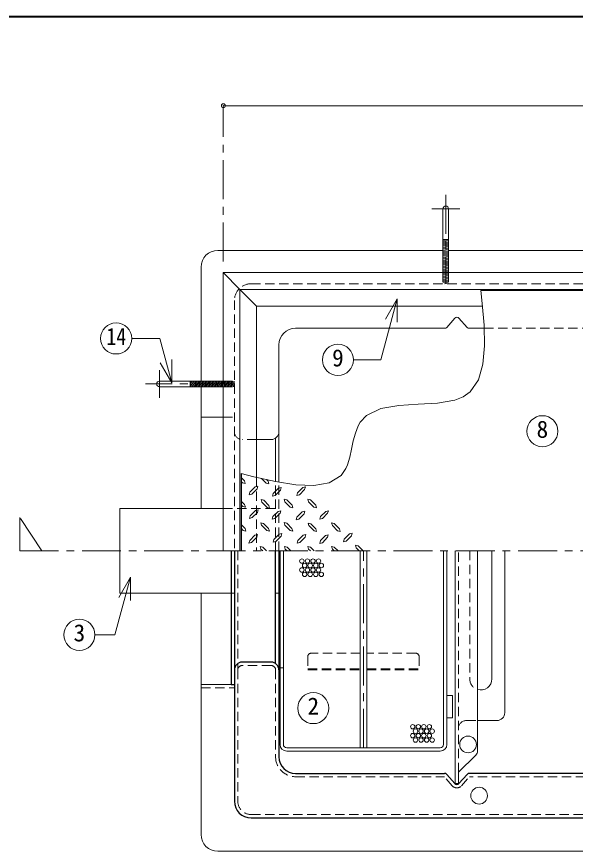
# Model space of a CAD drawing. Units: millimetres at full size, sheet at 1:7; details may follow other scales. Extents: x -1472 to 1363, y -987 to 980.
# Drawn here: x -807 to -305, y 230 to 980 of the extents above; entities that cross this region are included whole.
import ezdxf
from ezdxf.enums import TextEntityAlignment as Align

# ---------------------------------------------------------------- set-up
doc = ezdxf.new("R2010")
doc.units = ezdxf.units.MM
doc.header["$LTSCALE"] = 7
doc.header["$PDMODE"] = 32
doc.header["$PDSIZE"] = 3.5
doc.linetypes.add('CHAIN1', pattern=[8, 5, -1, 1, -1])
doc.linetypes.add('DASHED1', pattern=[1.8, 1.2, -0.6])
doc.layers.add('0-0____1', color=4, linetype='Continuous', lineweight=9)
doc.styles.add('ＭＳ ゴシック', font='')
doc.styles.get('ＭＳ ゴシック').set_extended_font_data('MS Gothic')

msp = doc.modelspace()

# ---------------------------------------------------------------- linework, layer by layer
at = {"layer": '0-0____1', "color": 1, "lineweight": 40}
msp.add_line((1363.499, 979.62), (-1471.501, 979.62), dxfattribs=at)
at = {"layer": '0-0____1', "linetype": 'CHAIN1'}
for p, q in [((-621.501, 759.62), (-621.501, 899.62)), ((-421.501, 819.519), (-421.501, 739.62)), ((-409.001, 807.019), (-434.001, 807.019)), ((-678.9, 662.12), (-678.9, 637.12)), ((-611.501, 649.62), (-691.4, 649.62)), ((-784.501, 499.62), (-804.501, 529.62)), ((-804.501, 529.62), (-804.501, 499.62)), ((-804.501, 499.62), (563.499, 499.62)), ((-495.501, 322.62), (-495.501, 499.62))]:
    msp.add_line(p, q, dxfattribs=at)
at = {"layer": '0-0____1'}
for p, q in [((-621.501, 899.62), (278.499, 899.62)), ((-419.001, 779.519), (-424.001, 779.519)), ((-424.001, 778.648), (-419.001, 779.057)), ((-424.001, 777.645), (-419.001, 778.054)), ((-424.001, 776.642), (-419.001, 777.05)), ((-424.001, 775.638), (-419.001, 776.047)), ((-424.001, 774.635), (-419.001, 775.044)), ((-424.001, 773.632), (-419.001, 774.04)), ((-424.001, 772.628), (-419.001, 773.037)), ((-424.001, 771.625), (-419.001, 772.034)), ((-424.001, 770.622), (-419.001, 771.03)), ((-424.001, 769.618), (-419.001, 770.027)), ((-424.001, 768.615), (-419.001, 769.024)), ((-424.001, 767.612), (-419.001, 768.02)), ((-424.001, 766.608), (-419.001, 767.017)), ((-424.001, 765.605), (-419.001, 766.014)), ((-424.001, 764.602), (-419.001, 765.01)), ((-424.001, 763.598), (-419.001, 764.007)), ((-424.001, 762.595), (-419.001, 763.004)), ((-424.001, 761.592), (-419.001, 762)), ((-424.001, 760.588), (-419.001, 760.997)), ((-424.001, 759.585), (-419.001, 759.994)), ((-424.001, 758.582), (-419.001, 758.99)), ((-424.001, 757.578), (-419.001, 757.987)), ((-424.001, 756.575), (-419.001, 756.984)), ((-424.001, 755.572), (-419.001, 755.98)), ((-424.001, 754.568), (-419.001, 754.977)), ((-424.001, 753.565), (-419.001, 753.974)), ((-424.001, 752.562), (-419.001, 752.97)), ((-424.001, 751.559), (-419.001, 751.967)), ((-424.001, 750.555), (-419.001, 750.964)), ((-423.168, 749.62), (-419.001, 749.96)), ((-591.501, 719.62), (-606.501, 734.62)), ((-413.381, 708.768), (-420.657, 700.471)), ((-409.622, 708.768), (-402.345, 700.471)), ((-422.537, 699.62), (-556.501, 699.62)), ((-387.053, 699.62), (-400.466, 699.62)), ((-571.501, 561.331), (-571.501, 684.62)), ((-651.4, 652.12), (-651.4, 647.12)), ((-650.53, 647.12), (-650.938, 652.12)), ((-649.527, 647.12), (-649.935, 652.12)), ((-648.523, 647.12), (-648.932, 652.12)), ((-647.52, 647.12), (-647.928, 652.12)), ((-646.517, 647.12), (-646.925, 652.12)), ((-645.513, 647.12), (-645.922, 652.12)), ((-644.51, 647.12), (-644.918, 652.12)), ((-643.507, 647.12), (-643.915, 652.12)), ((-642.503, 647.12), (-642.912, 652.12)), ((-641.5, 647.12), (-641.908, 652.12)), ((-640.497, 647.12), (-640.905, 652.12)), ((-639.493, 647.12), (-639.902, 652.12)), ((-638.49, 647.12), (-638.898, 652.12)), ((-637.487, 647.12), (-637.895, 652.12)), ((-636.483, 647.12), (-636.892, 652.12)), ((-635.48, 647.12), (-635.888, 652.12)), ((-634.477, 647.12), (-634.885, 652.12)), ((-633.473, 647.12), (-633.882, 652.12)), ((-632.47, 647.12), (-632.878, 652.12)), ((-631.467, 647.12), (-631.875, 652.12)), ((-630.463, 647.12), (-630.872, 652.12)), ((-629.46, 647.12), (-629.868, 652.12)), ((-628.457, 647.12), (-628.865, 652.12)), ((-627.453, 647.12), (-627.862, 652.12)), ((-626.45, 647.12), (-626.858, 652.12)), ((-625.447, 647.12), (-625.855, 652.12)), ((-624.443, 647.12), (-624.852, 652.12)), ((-623.44, 647.12), (-623.848, 652.12)), ((-622.437, 647.12), (-622.845, 652.12)), ((-621.501, 647.953), (-621.842, 652.12)), ((-641.501, 619.62), (-641.501, 537.62)), ((-574.501, 561.815), (-574.501, 600.875)), ((-591.501, 599.62), (-578.501, 599.62)), ((-602.539, 562.47), (-605.501, 565.432)), ((-582.889, 560.445), (-587.132, 564.688)), ((-581.164, 562.245), (-582.569, 563.65)), ((-604.339, 560.67), (-605.501, 561.832)), ((-604.339, 560.67), (-601.939, 560.07)), ((-602.539, 562.47), (-601.939, 560.07)), ((-592.939, 557.22), (-597.589, 552.495)), ((-591.139, 555.495), (-595.864, 550.695)), ((-592.939, 557.22), (-590.539, 557.82)), ((-591.139, 555.495), (-590.539, 557.82)), ((-582.889, 560.445), (-580.564, 559.845)), ((-581.164, 562.245), (-580.564, 559.845)), ((-571.864, 555.87), (-576.589, 551.145)), ((-571.864, 555.87), (-569.464, 556.545)), ((-570.139, 554.145), (-569.464, 556.545)), ((-550.114, 556.47), (-554.839, 551.745)), ((-550.114, 556.47), (-547.714, 557.145)), ((-548.389, 554.745), (-547.714, 557.145)), ((-598.264, 550.095), (-597.589, 552.495)), ((-595.864, 550.695), (-598.264, 550.095)), ((-570.139, 554.145), (-574.864, 549.42)), ((-602.314, 541.17), (-605.501, 544.357)), ((-604.039, 539.37), (-605.501, 540.832)), ((-602.314, 541.17), (-601.639, 538.77)), ((-587.539, 545.745), (-585.139, 545.07)), ((-586.939, 543.345), (-587.539, 545.745)), ((-582.139, 538.62), (-586.939, 543.345)), ((-580.414, 540.345), (-585.139, 545.07)), ((-580.414, 540.345), (-579.814, 537.945)), ((-566.764, 546.045), (-564.364, 545.37)), ((-566.089, 543.645), (-566.764, 546.045)), ((-561.364, 538.92), (-566.089, 543.645)), ((-559.639, 540.645), (-564.364, 545.37)), ((-559.639, 540.645), (-558.964, 538.245)), ((-545.464, 546.045), (-543.064, 545.445)), ((-544.864, 543.72), (-545.464, 546.045)), ((-540.064, 538.995), (-544.864, 543.72)), ((-538.339, 540.72), (-543.064, 545.445)), ((-538.339, 540.72), (-537.739, 538.32)), ((-604.039, 539.37), (-601.639, 538.77)), ((-592.564, 535.92), (-597.289, 531.195)), ((-590.839, 534.195), (-595.564, 529.47)), ((-592.564, 535.92), (-590.164, 536.595)), ((-590.839, 534.195), (-590.164, 536.595)), ((-582.139, 538.62), (-579.814, 537.945)), ((-572.239, 535.095), (-576.889, 530.37)), ((-570.439, 533.37), (-575.164, 528.57)), ((-572.239, 535.095), (-569.839, 535.695)), ((-570.439, 533.37), (-569.839, 535.695)), ((-561.364, 538.92), (-558.964, 538.245)), ((-550.564, 534.57), (-555.289, 529.845)), ((-548.839, 532.845), (-553.564, 528.12)), ((-550.564, 534.57), (-548.164, 535.245)), ((-548.839, 532.845), (-548.164, 535.245)), ((-540.064, 538.995), (-537.739, 538.32)), ((-529.414, 535.095), (-534.139, 530.37)), ((-527.689, 533.37), (-532.414, 528.57)), ((-529.414, 535.095), (-527.014, 535.695)), ((-527.689, 533.37), (-527.014, 535.695)), ((-577.564, 527.97), (-576.889, 530.37)), ((-575.164, 528.57), (-577.564, 527.97)), ((-566.839, 525.045), (-564.439, 524.37)), ((-566.239, 522.645), (-566.839, 525.045)), ((-555.889, 527.445), (-555.289, 529.845)), ((-553.564, 528.12), (-555.889, 527.445)), ((-534.739, 527.97), (-534.139, 530.37)), ((-532.414, 528.57), (-534.739, 527.97)), ((-601.864, 519.72), (-605.501, 523.357)), ((-603.589, 517.92), (-605.501, 520.106)), ((-603.589, 517.92), (-601.189, 517.32)), ((-601.864, 519.72), (-601.189, 517.32)), ((-587.839, 524.895), (-585.439, 524.295)), ((-587.164, 522.57), (-587.839, 524.895)), ((-582.439, 517.845), (-587.164, 522.57)), ((-580.714, 519.57), (-585.439, 524.295)), ((-582.439, 517.845), (-580.039, 517.17)), ((-580.714, 519.57), (-580.039, 517.17)), ((-561.514, 517.92), (-566.239, 522.645)), ((-559.789, 519.72), (-564.439, 524.37)), ((-561.514, 517.92), (-559.114, 517.32)), ((-559.789, 519.72), (-559.114, 517.32)), ((-545.314, 524.595), (-542.914, 523.995)), ((-544.714, 522.27), (-545.314, 524.595)), ((-539.914, 517.545), (-544.714, 522.27)), ((-538.189, 519.27), (-542.914, 523.995)), ((-539.914, 517.545), (-537.589, 516.87)), ((-538.189, 519.27), (-537.589, 516.87)), ((-518.689, 517.545), (-523.414, 522.345)), ((-516.964, 519.345), (-521.689, 524.07)), ((-518.689, 517.545), (-516.364, 516.945)), ((-516.964, 519.345), (-516.364, 516.945)), ((-593.014, 513.645), (-597.739, 508.92)), ((-591.289, 511.92), (-596.014, 507.12)), ((-593.014, 513.645), (-590.614, 514.245)), ((-591.289, 511.92), (-590.614, 514.245)), ((-571.264, 514.62), (-575.989, 509.895)), ((-569.464, 512.895), (-574.264, 508.095)), ((-571.264, 514.62), (-568.864, 515.22)), ((-569.464, 512.895), (-568.864, 515.22)), ((-549.739, 513.72), (-554.464, 508.995)), ((-548.014, 511.995), (-552.739, 507.195)), ((-549.739, 513.72), (-547.339, 514.32)), ((-548.014, 511.995), (-547.339, 514.32)), ((-529.489, 513.495), (-534.139, 508.77)), ((-529.489, 513.495), (-527.089, 514.095)), ((-527.689, 511.77), (-527.089, 514.095)), ((-513.364, 507.645), (-512.764, 510.045)), ((-508.039, 514.77), (-512.764, 510.045)), ((-506.239, 513.045), (-511.039, 508.245)), ((-508.039, 514.77), (-505.639, 515.37)), ((-506.239, 513.045), (-505.639, 515.37)), ((-598.414, 506.52), (-597.739, 508.92)), ((-596.014, 507.12), (-598.414, 506.52)), ((-588.289, 503.67), (-585.889, 502.995)), ((-587.614, 501.27), (-588.289, 503.67)), ((-582.514, 499.62), (-585.889, 502.995)), ((-576.589, 507.495), (-575.989, 509.895)), ((-574.264, 508.095), (-576.589, 507.495)), ((-566.389, 503.52), (-563.989, 502.92)), ((-565.789, 501.195), (-566.389, 503.52)), ((-560.816, 499.62), (-563.989, 502.92)), ((-545.464, 503.67), (-543.064, 502.995)), ((-544.864, 501.27), (-545.464, 503.67)), ((-539.689, 499.62), (-543.064, 502.995)), ((-518.314, 499.62), (-521.689, 502.995)), ((-511.039, 508.245), (-513.364, 507.645)), ((-495.781, 499.62), (-500.314, 504.045)), ((-585.964, 499.62), (-587.614, 501.27)), ((-570.501, 499.62), (-570.501, 394.62)), ((-567.501, 499.62), (-567.501, 394.62)), ((-564.214, 499.62), (-565.789, 501.195)), ((-543.214, 499.62), (-544.864, 501.27)), ((-499.339, 499.62), (-502.039, 502.32)), ((-380.001, 499.62), (-380.001, 384.62)), ((-368.501, 499.62), (-368.501, 354.12)), ((-641.501, 461.62), (-641.501, 379.62)), ((-374.686, 347.12), (-393.001, 347.12))]:
    msp.add_line(p, q, dxfattribs=at)
at = {"layer": '0-0____1', "color": 7, "lineweight": 18}
for p, q in [((-424.001, 807.019), (-424.001, 749.62)), ((-419.001, 807.019), (-419.001, 749.62)), ((-626.501, 769.62), (-424.001, 769.62)), ((-419.001, 769.62), (75.999, 769.62)), ((-641.501, 754.62), (-641.501, 652.12)), ((278.499, 749.62), (-621.501, 749.62)), ((-621.501, 749.62), (-621.501, 499.62)), ((263.499, 734.62), (-606.501, 734.62)), ((-465.233, 726.113), (-479.94, 671.227)), ((-465.233, 726.113), (-475.733, 707.926)), ((-465.233, 726.113), (-465.233, 705.113)), ((-703.862, 690.511), (-678.512, 690.511)), ((-667.789, 650.493), (-678.512, 690.511)), ((-667.789, 650.493), (-678.289, 668.68)), ((-667.789, 650.493), (-667.789, 671.493)), ((-504.414, 671.227), (-479.94, 671.227)), ((-678.9, 652.12), (-621.501, 652.12)), ((-678.9, 647.12), (-621.501, 647.12)), ((-641.501, 647.12), (-641.501, 619.62)), ((-641.501, 619.62), (-621.501, 619.62)), ((-714.501, 537.62), (-621.501, 537.62)), ((-714.501, 537.62), (-714.501, 461.62)), ((-498.501, 322.62), (-498.501, 499.62)), ((-492.501, 322.62), (-492.501, 499.62)), ((-423.501, 499.62), (-423.501, 325.62)), ((-420.501, 325.62), (-420.501, 499.62)), ((-413.001, 290.62), (-413.001, 499.62)), ((-393.001, 499.62), (-393.001, 319.691)), ((-705.036, 475.956), (-718.921, 424.138)), ((-705.036, 475.956), (-715.536, 457.77)), ((-705.036, 475.956), (-705.036, 454.956)), ((-714.501, 461.62), (-614.501, 461.62)), ((-736.88, 424.138), (-718.921, 424.138)), ((-567.501, 394.62), (-567.501, 325.62)), ((-641.501, 379.62), (-641.501, 244.62)), ((-641.501, 379.62), (-614.501, 379.62)), ((-420.501, 369.62), (-415.501, 369.62)), ((-415.501, 349.62), (-415.501, 369.62)), ((-420.501, 349.62), (-415.501, 349.62)), ((-426.501, 322.62), (-564.501, 322.62)), ((-564.501, 319.62), (-426.501, 319.62)), ((-394.466, 316.155), (-410.001, 300.62)), ((-410.001, 300.62), (-410.001, 290.62)), ((-413.001, 290.62), (-410.001, 290.62)), ((-626.501, 229.62), (283.499, 229.62))]:
    msp.add_line(p, q, dxfattribs=at)
at = {"layer": '0-0____1', "linetype": 'DASHED1'}
for p, q in [((-424.001, 749.552), (-423.168, 749.62)), ((-424.001, 749.62), (-424.001, 739.62)), ((-424.001, 748.549), (-419.001, 748.957)), ((-424.001, 747.545), (-419.001, 747.954)), ((-424.001, 746.542), (-419.001, 746.95)), ((-424.001, 745.539), (-419.001, 745.947)), ((-424.001, 744.535), (-419.001, 744.944)), ((-424.001, 743.532), (-419.001, 743.94)), ((-424.001, 742.529), (-419.001, 742.937)), ((-419.001, 749.62), (-419.001, 739.62)), ((-596.501, 739.62), (253.499, 739.62)), ((-424.001, 741.525), (-419.001, 741.934)), ((-424.001, 740.522), (-419.001, 740.93)), ((-422.761, 739.62), (-419.001, 739.927)), ((-611.501, 724.62), (-611.501, 499.62)), ((-387.053, 699.62), (-182.537, 699.62)), ((-621.501, 652.12), (-611.501, 652.12)), ((-621.433, 647.12), (-621.501, 647.953)), ((-621.501, 647.12), (-611.501, 647.12)), ((-620.43, 647.12), (-620.838, 652.12)), ((-619.427, 647.12), (-619.835, 652.12)), ((-618.423, 647.12), (-618.832, 652.12)), ((-617.42, 647.12), (-617.828, 652.12)), ((-616.417, 647.12), (-616.825, 652.12)), ((-615.413, 647.12), (-615.822, 652.12)), ((-614.41, 647.12), (-614.818, 652.12)), ((-613.407, 647.12), (-613.815, 652.12)), ((-612.403, 647.12), (-612.812, 652.12)), ((-611.501, 648.361), (-611.808, 652.12)), ((-621.501, 619.62), (-611.501, 619.62)), ((-591.501, 599.62), (-604.501, 599.62)), ((-591.501, 565.682), (-591.501, 499.62)), ((-574.501, 499.62), (-574.501, 561.815)), ((-571.501, 499.62), (-571.501, 561.331)), ((-621.501, 537.62), (-571.501, 537.62)), ((-608.501, 499.62), (-608.501, 392.62)), ((-410.001, 300.62), (-410.001, 499.62)), ((-400.001, 499.62), (-400.001, 384.62)), ((-614.501, 461.62), (-611.501, 461.62)), ((-574.501, 461.62), (-571.501, 461.62)), ((-498.501, 407.62), (-542.501, 407.62)), ((-448.501, 407.62), (-492.501, 407.62)), ((-545.501, 404.62), (-545.501, 392.62)), ((-445.501, 404.62), (-445.501, 392.62)), ((-545.501, 393.62), (-498.501, 393.62)), ((-545.501, 392.62), (-498.501, 392.62)), ((-492.501, 393.62), (-445.501, 393.62)), ((-492.501, 392.62), (-445.501, 392.62)), ((-641.501, 376.62), (-611.501, 376.62)), ((-403.001, 347.12), (-393.001, 347.12))]:
    msp.add_line(p, q, dxfattribs=at)
at = {"layer": '0-0____1', "color": 5, "lineweight": 25}
for p, q in [((262.499, 733.62), (-389.959, 733.62)), ((-605.501, 569.11), (-605.501, 499.62)), ((-614.501, 499.62), (-614.501, 379.62)), ((-611.501, 499.62), (-611.501, 274.62)), ((-574.501, 398.364), (-574.501, 499.62)), ((-571.501, 499.62), (-571.501, 314.62)), ((-578.501, 399.62), (-604.501, 399.62)), ((-614.501, 379.62), (-611.501, 379.62)), ((-556.501, 299.62), (-422.537, 299.62)), ((-413.381, 290.471), (-420.657, 298.768)), ((-409.622, 290.471), (-402.345, 298.768)), ((-182.537, 299.62), (-400.466, 299.62)), ((-596.501, 259.62), (253.499, 259.62))]:
    msp.add_line(p, q, dxfattribs=at)
at = {"layer": '0-0____1', "color": 7, "linetype": 'DASHED1', "lineweight": 18}
for p, q in [((-608.501, 392.62), (-608.501, 274.62)), ((-578.501, 396.62), (-604.501, 396.62)), ((-574.501, 392.62), (-574.501, 314.62)), ((-556.501, 296.62), (-422.763, 296.62)), ((-415.636, 288.493), (-422.763, 296.62)), ((-407.366, 288.493), (-400.239, 296.62)), ((-182.763, 296.62), (-400.239, 296.62)), ((-596.501, 262.62), (253.499, 262.62))]:
    msp.add_line(p, q, dxfattribs=at)
at = {"layer": '0-0____1', "color": 7, "lineweight": 18}
for points in [[(-621.501, 749.62), (-606.501, 734.62), (-606.501, 499.62)], [(-389.959, 733.62), (-388.763, 722.012), (-387.123, 702.409), (-386.656, 683.942), (-388.104, 667.333), (-392.208, 653.3), (-399.711, 642.563), (-405.913, 638.13), (-413.43, 635.148), (-428.947, 632.437), (-446.288, 631.361), (-463.813, 630.244), (-479.88, 627.408), (-492.85, 621.177), (-498.306, 615.348), (-500.209, 612.022), (-502.738, 605.508), (-504.619, 598.35), (-506.201, 590.951), (-507.837, 583.712), (-509.877, 577.037), (-511.384, 573.581), (-515.676, 567.452), (-526.177, 560.759), (-539.983, 558.194), (-556.372, 558.855), (-574.624, 561.842), (-594.016, 566.254), (-605.501, 569.11)], [(-570.501, 325.62), (-570.501, 394.62), (-567.501, 394.62)]]:
    msp.add_lwpolyline(points, dxfattribs=at)
at = {"layer": '0-0____1'}
for points in [[(-591.501, 565.682), (-591.501, 719.62), (-388.563, 719.62)], [(-574.864, 549.42), (-577.264, 548.82), (-576.589, 551.145)], [(-548.389, 554.745), (-553.114, 550.02), (-555.439, 549.345), (-554.839, 551.745)], [(-595.564, 529.47), (-597.889, 528.795), (-597.289, 531.195)], [(-523.414, 522.345), (-524.089, 524.67), (-521.689, 524.07)], [(-527.689, 511.77), (-532.414, 506.97), (-534.814, 506.37), (-534.139, 508.77)], [(-552.739, 507.195), (-555.064, 506.595), (-554.464, 508.995)], [(-521.764, 499.62), (-523.414, 501.27), (-524.089, 503.595), (-521.689, 502.995)], [(-502.039, 502.32), (-502.714, 504.72), (-500.314, 504.045)]]:
    msp.add_lwpolyline(points, dxfattribs=at)
at = {"layer": '0-0____1', "color": 7, "lineweight": 18}
for centre in [(-717.862, 690.511), (-518.414, 671.227), (-334.628, 607.089), (-750.88, 424.138), (-540.591, 358.33)]:
    msp.add_circle(centre, 14, dxfattribs=at)
at = {"layer": '0-0____1'}
for centre, radius in [((-550.861, 490.435), 2), ((-548.361, 486.435), 2), ((-545.861, 490.435), 2), ((-543.361, 486.435), 2), ((-540.861, 490.435), 2), ((-538.361, 486.435), 2), ((-535.861, 490.435), 2), ((-533.361, 486.435), 2), ((-550.861, 482.435), 2), ((-548.361, 478.435), 2), ((-545.861, 482.435), 2), ((-543.361, 478.435), 2), ((-540.861, 482.435), 2), ((-538.361, 478.435), 2), ((-535.861, 482.435), 2), ((-533.361, 478.435), 2), ((-451.194, 341.575), 2), ((-448.694, 337.575), 2), ((-446.194, 341.575), 2), ((-443.694, 337.575), 2), ((-441.194, 341.575), 2), ((-438.694, 337.575), 2), ((-436.194, 341.575), 2), ((-433.694, 337.575), 2), ((-451.194, 333.575), 2), ((-448.694, 329.575), 2), ((-446.194, 333.575), 2), ((-443.694, 329.575), 2), ((-441.194, 333.575), 2), ((-438.694, 329.575), 2), ((-436.194, 333.575), 2), ((-433.694, 329.575), 2), ((-401.501, 325.62), 7.5), ((-391.501, 279.62), 7.5)]:
    msp.add_circle(centre, radius, dxfattribs=at)
at = {"layer": '0-0____1', "color": 7, "lineweight": 18}
for centre, radius, start, end in [((-421.501, 807.019), 2.5, 0, 180), ((-626.501, 754.62), 15, 90, 180), ((-678.9, 649.62), 2.5, 90, 270), ((-564.501, 325.62), 6, 180, 270), ((-564.501, 325.62), 3, 180, 270), ((-426.501, 325.62), 3, 270, 0), ((-426.501, 325.62), 6, 270, 0), ((-398.001, 319.691), 5, 315, 0), ((-626.501, 244.62), 15, 180, 270)]:
    msp.add_arc(centre, radius, start, end, dxfattribs=at)
at = {"layer": '0-0____1', "linetype": 'DASHED1'}
for centre, radius, start, end in [((-596.501, 724.62), 15, 90, 180), ((-604.501, 606.62), 7, 180, 270), ((-542.501, 404.62), 3, 90, 180), ((-448.501, 404.62), 3, 0, 90), ((-390.001, 384.62), 10, 180, 252.5424), ((-403.001, 340.12), 7, 90, 180)]:
    msp.add_arc(centre, radius, start, end, dxfattribs=at)
at = {"layer": '0-0____1'}
for centre, radius, start, end in [((-411.501, 707.12), 2.5, 41.25117, 138.74883), ((-556.501, 684.62), 15, 90, 180), ((-422.537, 702.12), 2.5, 270, 318.74883), ((-400.466, 702.12), 2.5, 221.25117, 270), ((-578.501, 606.62), 7, 270, 0), ((-390.001, 384.62), 10, 252.5424, 0), ((-375.501, 354.12), 7, 270, 0)]:
    msp.add_arc(centre, radius, start, end, dxfattribs=at)
at = {"layer": '0-0____1', "color": 5, "lineweight": 25}
for centre, radius, start, end in [((-604.501, 392.62), 7, 90, 180), ((-578.501, 392.62), 7, 0, 90), ((-556.501, 314.62), 15, 180, 270), ((-422.537, 297.12), 2.5, 41.25117, 90), ((-400.466, 297.12), 2.5, 90, 138.74883), ((-411.501, 292.12), 2.5, 221.25117, 318.74883), ((-596.501, 274.62), 15, 180, 270)]:
    msp.add_arc(centre, radius, start, end, dxfattribs=at)
at = {"layer": '0-0____1', "color": 7, "linetype": 'DASHED1', "lineweight": 18}
for centre, radius, start, end in [((-604.501, 392.62), 4, 90, 180), ((-578.501, 392.62), 4, 0, 90), ((-556.501, 314.62), 18, 180, 270), ((-411.501, 292.12), 5.5, 221.25117, 318.74883), ((-596.501, 274.62), 12, 180, 270)]:
    msp.add_arc(centre, radius, start, end, dxfattribs=at)
at = {"layer": '0-0____1'}
msp.add_point((-621.501, 899.62), dxfattribs=at)

# ---------------------------------------------------------------- texts
at = {"layer": '0-0____1', "color": 7, "style": 'ＭＳ ゴシック', "width": 0.85}
msp.add_text('14', height=15.4, dxfattribs=at).set_placement((-726.612, 680.011), align=Align.BOTTOM_LEFT)
at = {"layer": '0-0____1', "color": 7, "style": 'ＭＳ ゴシック'}
for s, p in [('9', (-523.664, 660.727)), ('8', (-339.878, 596.589)), ('3', (-756.13, 413.638)), ('2', (-545.841, 347.83))]:
    msp.add_text(s, height=15.4, dxfattribs=at).set_placement(p, align=Align.BOTTOM_LEFT)

doc.saveas('drawing.dxf')
